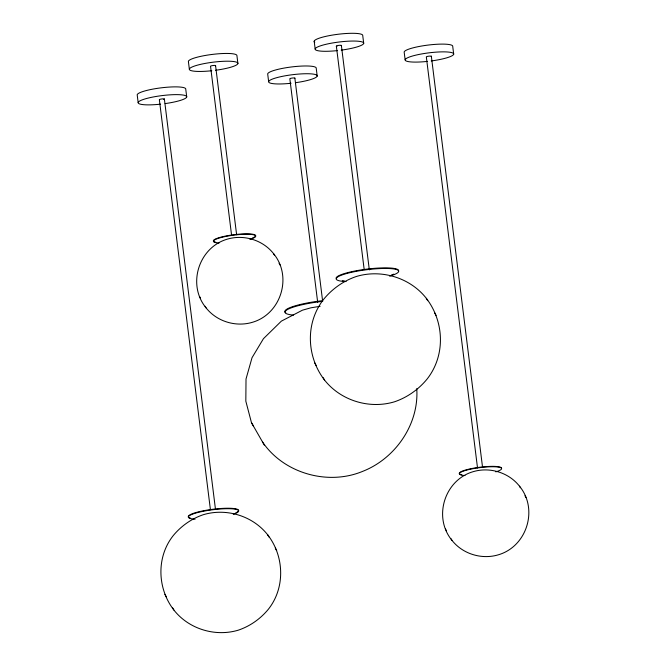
<?xml version="1.0" encoding="UTF-8"?>
<svg xmlns="http://www.w3.org/2000/svg" width="666" height="666" viewBox="0 0 666 666"><rect width="100%" height="100%" fill="white"/><g stroke="black" fill="none" stroke-linecap="round" stroke-linejoin="round"><path stroke-width="1" d="M416.758 388.661C419.189 424.142 395.413 458.583 362.62 471.378C327.83 485.855 283.716 473.351 262.529 441.991M320.113 306.302L310.847 307.825L302.439 310.19L281.36 321.137L263.445 338.686L252.031 357.7L246.02 379.004L245.829 401.157L251.457 422.635L264.319 445.104M426.323 298.318C410.09 277.622 381.302 268.914 356.252 276.515C343.539 280.852 332.367 288.744 323.809 299.101C305.203 322.652 306.385 356.485 324.484 379.978C340.709 400.674 369.505 409.382 394.547 401.781C407.259 397.444 418.431 389.552 426.989 379.195C445.604 355.644 444.422 321.811 426.323 298.318L427.689 300.682M519.488 486.18C508.724 472.452 489.627 466.675 473.018 471.719C444.547 480.053 432.858 517.291 451.948 540.326C462.712 554.054 481.809 559.831 498.418 554.786C526.889 546.453 538.578 509.215 519.488 486.18L520.387 487.745M273.576 253.663C262.812 239.935 243.714 234.166 227.106 239.211C198.635 247.544 186.946 284.773 206.035 307.817C216.8 321.545 235.897 327.314 252.497 322.277C280.977 313.936 292.665 276.706 273.576 253.663L274.475 255.236M267.69 534.84C252.739 515.767 226.224 507.75 203.155 514.751C191.45 518.747 181.16 526.015 173.277 535.556C156.177 557.009 157.218 588.652 173.893 610.048C188.836 629.112 215.359 637.129 238.428 630.128C250.133 626.132 260.423 618.864 268.306 609.323C285.398 587.87 284.357 556.227 267.69 534.84L268.947 537.012M434.582 312.754L436.097 315.393M524.966 495.754L525.973 497.502M445.462 529.004L446.47 530.752M451.048 538.761L451.948 540.326M279.054 263.236L280.061 264.985M314.702 362.903L316.217 365.542M323.118 377.614L324.484 379.978M199.55 296.495L200.558 298.243M205.136 306.252L206.035 307.817M251.457 422.635L253.455 426.107M275.299 548.135L276.698 550.566M164.885 594.322L166.284 596.753M172.636 607.867L173.893 610.048M453.696 54.212L452.73 46.453A24.484 4.171 -7.1 0 0 429.37 44.922A24.484 4.171 -7.1 0 0 404.162 52.006L405.128 59.757M431.343 56.219L482.534 467.166M477.522 467.973L426.34 57.026A2.589 0.441 -7.1 0 1 428.937 56.169A2.589 0.441 -7.1 0 1 431.293 56.46M363.711 43.398L362.745 35.639A24.484 4.171 -7.1 0 0 336.213 34.507A24.484 4.171 -7.1 0 0 314.777 42.216M341.367 45.405L369.33 269.888M336.363 46.212L364.194 269.663M314.185 41.192L315.151 48.951M317.199 76.074L316.233 68.323A24.484 4.171 -7.1 0 0 292.882 66.791A24.484 4.171 -7.1 0 0 267.674 73.868L268.639 81.627M294.855 78.088L322.685 301.54M317.682 302.339L289.852 78.888A2.589 0.441 -7.1 0 1 292.449 78.03A2.589 0.441 -7.1 0 1 294.805 78.322M237.904 63.553L236.938 55.794A24.484 4.171 -7.1 0 0 213.586 54.262A24.484 4.171 -7.1 0 0 188.378 61.347L189.344 69.106M215.559 65.559L236.63 234.765M231.626 235.564L210.548 66.367A2.589 0.441 -7.1 0 1 213.153 65.509A2.589 0.441 -7.1 0 1 215.501 65.801M186.721 96.978L185.756 89.219A24.484 4.171 -7.1 0 0 162.396 87.687A24.484 4.171 -7.1 0 0 137.188 94.772L138.153 102.531M164.369 98.984L215.426 508.907M210.423 509.706L159.365 99.792A2.589 0.441 -7.1 0 1 162.629 98.876A2.589 0.441 -7.1 0 1 163.611 99.5M211.796 70.738A24.484 4.171 -7.1 0 1 192.899 66.642A24.484 4.171 -7.1 0 1 234.365 61.63A24.484 4.171 -7.1 0 1 215.418 70.296M215.826 242.257A21.287 3.621 -7.1 0 1 235.323 234.549A21.287 3.621 -7.1 0 1 252.397 238.078M219.064 243.048A21.287 3.621 -7.1 0 1 219.872 237.845A21.287 3.621 -7.1 0 1 249.425 234.299A21.287 3.621 -7.1 0 1 249.908 239.352M336.979 46.337A2.589 0.441 -7.1 0 1 338.295 45.446A2.589 0.441 -7.1 0 1 341.317 45.646M337.604 50.583A24.484 4.171 -7.1 0 1 318.706 46.487A24.484 4.171 -7.1 0 1 360.173 41.475A24.484 4.171 -7.1 0 1 341.225 50.141M393.806 274.134A31.502 5.361 -7.1 0 1 391.4 275M344.414 280.902A31.502 5.361 -7.1 0 1 342.316 280.719M336.105 278.03A31.502 5.361 -7.1 0 1 368.539 268.914A31.502 5.361 -7.1 0 1 398.584 270.887M346.129 281.568A31.502 5.361 -7.1 0 1 344.747 274.067A31.502 5.361 -7.1 0 1 389.177 268.531A31.502 5.361 -7.1 0 1 389.635 276.157M427.58 61.389A24.484 4.171 -7.1 0 1 408.683 57.301A24.484 4.171 -7.1 0 1 450.158 52.289A24.484 4.171 -7.1 0 1 431.21 60.956M461.746 474.766A21.287 3.621 -7.1 0 1 475.749 467.815A21.287 3.621 -7.1 0 1 501.548 468.398M464.985 475.557A21.287 3.621 -7.1 0 1 465.784 470.354A21.287 3.621 -7.1 0 1 495.346 466.816A21.287 3.621 -7.1 0 1 495.82 471.861M160.614 104.162A24.484 4.171 -7.1 0 1 141.55 100.133A24.484 4.171 -7.1 0 1 182.859 95.005A24.484 4.171 -7.1 0 1 165.143 103.596M190.268 518.023A25.341 4.312 -7.1 0 1 214.41 509.082A25.341 4.312 -7.1 0 1 235.831 512.82M195.063 519.197A25.341 4.312 -7.1 0 1 195.471 513.161A25.341 4.312 -7.1 0 1 230.078 508.732A25.341 4.312 -7.1 0 1 233.283 514.302M291.092 83.258A24.484 4.171 -7.1 0 1 272.036 79.229A24.484 4.171 -7.1 0 1 313.345 74.109A24.484 4.171 -7.1 0 1 295.629 82.692M285.789 312.704A36.205 6.161 -7.1 0 1 322.194 300.716M293.515 315.093A36.205 6.161 -7.1 0 1 288.594 308.957A36.205 6.161 -7.1 0 1 322.277 301.39"/></g></svg>
